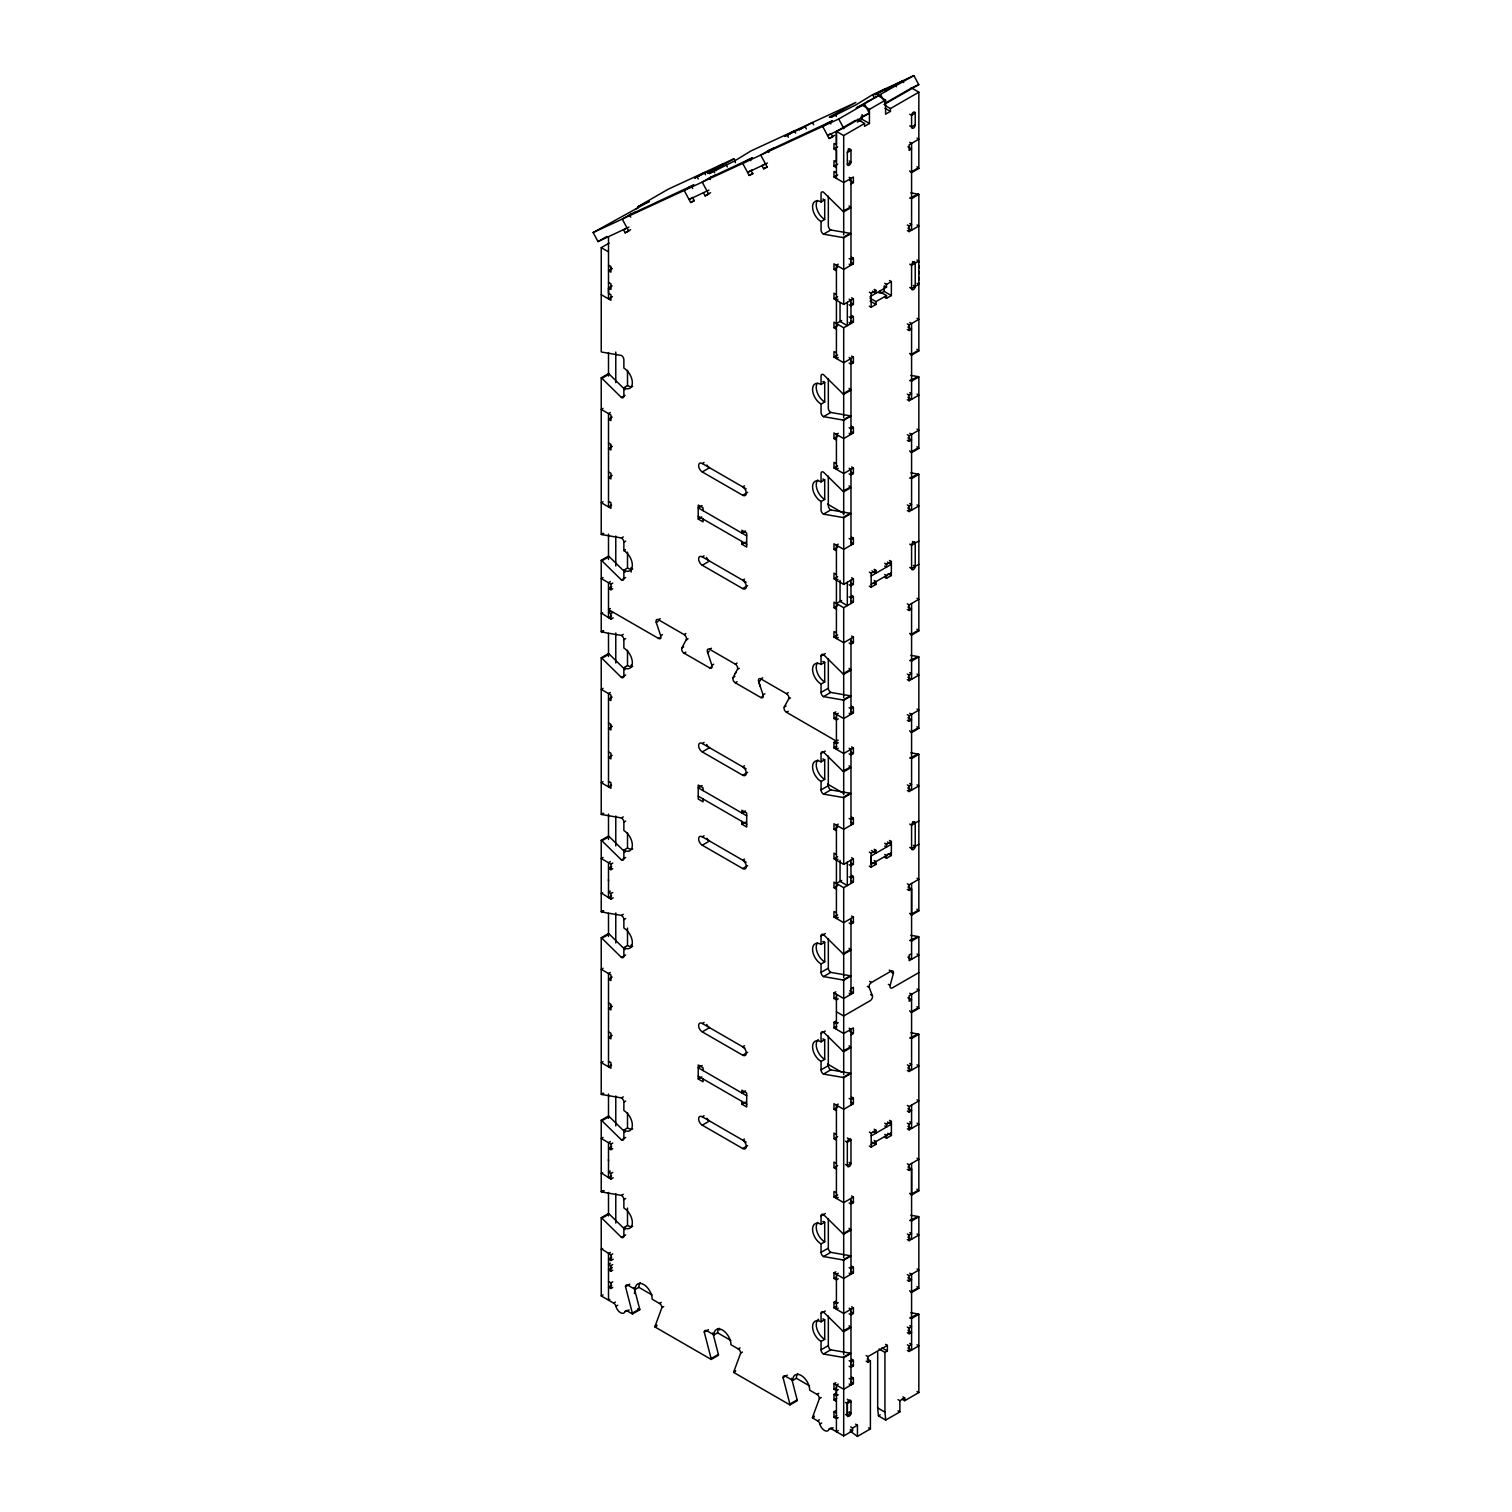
<?xml version="1.0" encoding="UTF-8"?>
<svg xmlns="http://www.w3.org/2000/svg" width="1512" height="1512" viewBox="0 0 1512 1512"><rect width="100%" height="100%" fill="white"/><g stroke="black" fill="none" stroke-linecap="round" stroke-linejoin="round"><path stroke-width="1.5" d="M625.061 572.179L609.204 556.624A3.421 1.984 60 0 0 608.504 556.114L601.228 560.309L601.228 631.789A3.421 1.984 60 0 0 601.927 632.073L621.432 635.456L623.265 634.397M623.265 1096.861L621.432 1097.901L601.927 1094.518A3.421 1.984 60 0 1 601.228 1094.234L601.228 937.742L608.504 933.547A3.421 1.984 60 0 1 609.204 934.057L625.061 949.612M625.061 852.144L609.204 836.59A3.421 1.984 60 0 0 608.504 836.06L601.228 840.275L601.228 911.755A3.421 1.984 60 0 0 601.927 912.038L621.432 915.422L623.265 914.363M623.265 816.896L621.432 817.935L601.927 814.552A3.421 1.984 60 0 1 601.228 814.269L601.228 657.777L608.504 653.581A3.421 1.984 60 0 1 609.204 654.091L625.061 669.665M623.265 536.93L621.432 537.97L601.927 534.605A3.421 1.984 60 0 1 601.228 534.322L601.228 377.811L608.504 373.615A3.421 1.984 60 0 1 609.204 374.144L625.061 389.699M625.061 1132.11L609.204 1116.555A3.421 1.984 60 0 0 608.504 1116.026L601.228 1120.222L601.228 1191.721A3.421 1.984 60 0 0 601.927 1192.004L621.432 1195.387L623.265 1194.329M612.152 285.938L608.504 288.036L608.504 293.29L610.942 294.689L610.942 300.283L601.228 294.689M608.504 880.948L608.504 879.474M608.504 1160.914L608.504 1159.42M836.419 167.662L834 166.263L834 160.669L836.419 162.067L836.419 150.387L834 148.989L834 143.394L836.419 144.793L836.419 131.374L855.414 120.393M836.438 1401.416L834 1399.999L834 1394.404L836.419 1395.803L836.419 1390.681L838.234 1389.622M849.139 1412.359L850.972 1413.418L850.972 1401.397A2.57 1.493 -60 0 0 849.139 1400.358A2.57 1.493 -60 0 0 847.325 1403.495L847.325 1415.175L850.972 1413.077L849.139 1412.019M850.972 1402.134L847.325 1399.299M910.848 1032.772L918.162 1034.038A3.421 1.984 60 0 1 918.842 1034.321L918.842 1190.832L911.585 1195.028L911.585 1163.446M910.848 752.825L918.162 754.091A3.421 1.984 60 0 1 918.842 754.375L918.842 910.867L911.585 915.062L911.585 883.48M910.848 935.304L918.162 936.571A3.421 1.984 60 0 1 918.842 936.854L918.842 1008.334L911.585 1012.53A3.421 1.984 60 0 1 910.885 1012.019L909.657 1010.829M918.842 279.985L918.842 277.055M918.842 274.144L918.842 271.234M918.842 268.323L918.842 265.394M918.842 262.483L917.028 259.969M909.657 170.932L910.885 172.141A3.44 1.984 60 0 0 911.585 172.651L918.842 168.456L918.842 92.175L911.585 87.979L885.2 103.194M910.848 1215.27L918.162 1216.536A3.421 1.984 60 0 1 918.842 1216.82L918.842 1288.3L911.585 1292.495A3.421 1.984 60 0 1 910.885 1291.985L909.657 1290.794M610.338 608.523L608.504 609.582L658.627 638.499A3.421 1.984 60 0 0 660.668 635.683L656.265 622.49A3.421 1.984 60 0 1 658.306 619.674L684.369 634.738A3.421 1.984 60 0 1 686.448 639.255L681.874 647.93A3.421 1.984 60 0 0 681.685 648.478L681.855 650.33A3.421 1.984 60 0 0 682.177 651.086L682.895 652.163A3.421 1.984 60 0 0 683.764 652.995L710.262 668.247A3.421 1.984 60 0 0 711.868 665.242L713.683 664.203M711.868 665.242L707.408 651.861A3.421 1.984 60 0 1 709.657 649.309L735.267 664.108A3.421 1.984 60 0 1 735.72 664.411L736.571 665.299A3.421 1.984 60 0 1 737.327 666.584L737.686 668.134A3.421 1.984 60 0 1 737.572 669.117L732.961 677.735A3.421 1.984 60 0 0 732.829 678.359L733.207 680.268A3.421 1.984 60 0 0 735.248 682.762L760.876 697.542L762.691 696.503M838.234 740.105L836.419 741.163L786.013 712.001A3.421 1.984 60 0 1 784.255 707.049L788.659 698.922A3.421 1.984 60 0 0 788.848 698.374L788.867 697.505A3.421 1.984 60 0 0 788.338 695.766L787.355 694.367A3.421 1.984 60 0 0 786.769 693.857L760.857 678.869A3.421 1.984 60 0 0 758.665 681.61L763.125 694.991A3.421 1.984 60 0 1 760.876 697.542M918.842 972.594L892.42 987.846A3.421 1.984 -60 0 1 890.152 985.389L893.384 973.407A3.421 1.984 -60 0 0 891.078 971.139L889.245 970.08M712.832 1332.885L718.389 1354.393A3.421 1.984 60 0 1 718.483 1355.243L711.207 1359.439L654.961 1326.969A3.421 1.984 60 0 1 655.055 1326.232L661.897 1307.634L663.711 1306.595M791.589 1378.358L797.145 1399.866A3.421 1.984 60 0 1 797.24 1400.717L789.963 1404.913L733.717 1372.442A3.421 1.984 60 0 1 733.811 1371.705L740.653 1353.108L742.468 1352.068M833.131 1427.725L831.298 1428.783A3.421 1.984 60 0 0 829.011 1429.331A6.861 3.95 60 0 1 824.437 1430.428A6.861 3.95 60 0 1 819.882 1424.058A3.421 1.984 60 0 0 817.595 1420.864L812.473 1417.916A3.421 1.966 60 0 1 812.568 1417.16L819.409 1398.581L821.224 1397.523M732.961 677.735L734.889 676.431M737.572 669.117L739.273 668.323M735.267 673.426L735.815 672.405M685.994 640.313L688.073 638.763M714.703 172.765L713.645 170.78L709.393 173.578L734.586 160.952L750.954 150.935L855.868 102.438L829.332 117.218L835.304 114.534L836.363 116.518M835.304 114.534L831.052 117.331L856.227 104.706L872.594 94.689L913.891 75.6L918.767 84.653L883.972 104.555M613.21 617.841L610.942 619.145L601.7 613.286M613.21 897.788L610.942 899.111L601.7 893.252M613.21 1177.753L610.942 1179.076L601.7 1173.199M612.757 1253.845L610.942 1254.884L601.7 1249.025M628.935 227.083L598.015 241.599L593.158 232.546L649.366 201.436L637.648 206.842L668.304 189.151L734.227 158.666L735.399 162.729M631.959 213.475L622.264 219.089L628.746 231.147L625.136 232.81L623.511 229.805L627.159 227.707M633.131 213.211L635.55 211.812M700.68 175.014L694.651 178.095L704.346 172.481L705.556 174.749M711.49 170.024L709.052 171.423L722.358 164.165L723.171 165.659M687.865 187.923L690.285 186.524M598.015 241.599L606.879 236.477M711.906 176.526L702.211 182.12L708.693 194.179L705.083 195.861L703.477 192.837M713.078 176.261L715.516 174.844M790.757 133.358L784.728 136.439L794.443 130.826L795.652 133.094M801.568 128.369L799.149 129.767L812.454 122.51L813.664 124.759M746.38 160.858L748.818 159.459M625.136 232.81L630.598 229.673M770.44 149.461L760.744 155.056L767.227 167.133L763.617 168.796L761.991 165.772L765.639 163.674M601.228 377.811A3.421 1.984 60 0 1 601.927 378.34L621.432 397.486A3.421 1.984 60 0 0 623.87 396.087L623.87 387.677A12.001 6.936 60 0 0 632.356 382.782A12.001 6.936 60 0 0 623.87 368.096L623.87 359.686A3.421 1.984 60 0 0 621.432 355.49L601.927 352.107A3.421 1.984 60 0 1 601.228 351.823L601.247 247.666L609.071 243.148M771.611 149.197L774.031 147.798M692.685 197.392L689.056 199.508L708.901 190.115M880.853 91.722L874.824 94.783L884.52 89.189L885.748 91.438M826.346 123.889L828.765 122.491M630.75 217.142L629.521 214.893L693.895 184.842L684.18 190.455L690.682 202.513L694.31 200.416M891.664 86.713L889.245 88.112L902.551 80.854L903.666 82.536M705.083 195.861L710.545 192.704M593.158 232.546L838.725 118.994L864.486 104.12L869.343 113.173L843.601 128.047L827.537 135.475L830.56 133.718M864.486 104.12L856.227 107.957L913.891 75.6M751.823 169.987L747.589 172.444L767.416 163.05M710.3 179.437L709.487 177.925L752.409 157.796L742.713 163.391L749.215 175.449L752.844 173.351M763.617 168.796L767.264 166.698M885.597 100.038L878.321 95.823L862.161 105.16L869.438 109.355L885.597 100.038L885.597 114.175L890.455 111.378L890.455 108.562L918.842 92.175M862.615 116.122L861.084 116.991L869.343 113.173M857.323 122.094L862.161 119.297L869.438 123.493L869.438 109.355M768.814 152.372L768.001 150.86L832.375 120.828L822.66 126.422L829.162 138.499L834.605 135.343M612.152 268.663L608.504 270.761L610.942 272.16L610.942 266.566L608.504 265.167M836.419 178.397L836.419 131.374L843.696 135.57L864.58 123.493L864.58 126.309L869.438 123.493M834 148.989L837.629 146.891M847.325 152.504L850.972 150.387L850.972 162.067A2.57 1.493 -60 0 1 849.139 165.205A2.57 1.493 -60 0 1 847.325 164.165L847.325 152.504A2.57 1.493 -60 0 1 849.139 149.348A2.57 1.493 -60 0 1 850.972 150.387L848.232 148.819M834 166.263L837.629 164.165M612.398 296.654L608.504 298.885L608.504 236.741M847.325 164.165L850.972 162.067L849.139 161.009M915.214 124.834L911.585 126.932L909.751 125.893M836.419 172.784L834 171.385L834 176.999L837.629 174.901M850.972 183.991L853.392 182.593L853.392 176.999L843.696 182.593L843.696 234.795M821.054 221.565A12.001 6.936 60 0 1 812.568 206.879A12.001 6.936 60 0 1 821.054 201.984L824.702 199.867L824.702 219.467L821.054 221.565L821.054 229.975A3.421 1.984 60 0 0 823.492 234.171L842.997 237.554A3.421 1.984 60 0 1 843.696 237.838L850.972 233.642A3.421 1.984 60 0 0 850.273 233.358L830.768 229.975L823.492 234.171M842.997 211.321L850.273 207.125A3.44 1.984 60 0 0 850.972 207.635L843.696 211.85A3.44 1.984 60 0 1 842.997 211.321L823.492 192.175A3.421 1.984 60 0 0 821.054 193.574L821.054 201.984M910.885 172.141L918.162 167.926A3.44 1.984 60 0 0 918.842 168.456M842.997 237.554L850.273 233.358M909.657 198.148L918.162 194.16A3.421 1.984 60 0 1 918.842 194.443L918.842 350.935L911.585 355.131A3.421 1.984 60 0 1 910.885 354.621L909.657 353.43M918.842 194.443L911.585 198.639A3.421 1.984 60 0 0 910.885 198.356M601.927 378.34L609.204 374.144M623.87 387.677L627.499 385.579A12.001 6.936 60 0 0 632.696 386.543M838.234 264.165L836.419 265.224L836.419 358.552L838.234 357.493M851.577 257.172L853.392 258.231L853.392 263.825L843.696 269.42L834 263.825L834 269.42L837.629 267.322M853.392 258.231L850.972 259.629L849.139 258.571M907.332 224.986L909.147 226.025L911.585 224.626L909.751 223.587M621.432 397.486L625.08 395.388M603.061 408.353L601.247 409.412L610.942 415.006L610.942 420.601L608.504 419.202L612.152 417.104M907.332 230.58L909.147 231.619L918.842 226.025L917.028 224.986M610.338 412.549L608.504 413.608L608.504 506.917L611.547 505.178M836.419 294.613L834 293.215L834 298.809L837.629 296.711M836.419 300.226L837.932 299.338M834 298.809L843.696 304.422L853.392 298.809L853.392 304.422L850.972 305.821L849.139 304.762M918.842 261.028L911.585 265.224L909.751 264.165M869.324 292.175L871.158 293.233L875.996 290.436L875.996 293.233L872.367 291.136M884.69 283.311L886.505 284.369L891.362 281.572L891.362 295.558L886.505 298.355L884.69 297.316M870.043 296.673L886.505 287.167L886.505 284.369M612.152 446.494L608.504 448.591L610.942 450.009L610.942 444.396L608.504 442.997M880.74 293.29L884.085 291.362L891.362 295.558M836.419 323.549L841.712 320.487M870.08 298.223L875.996 301.625L886.505 295.558L886.505 298.355M851.577 315.498L853.392 316.556L853.392 322.15L843.696 327.745L834 322.15L834 327.745L837.629 325.647M853.392 316.556L850.972 317.955L849.139 316.896M869.324 306.18L871.158 307.219L875.996 304.422L875.996 301.625M918.842 282.895L918.842 284.35L911.585 288.546L909.751 287.507M612.152 475.43L608.504 477.527L610.942 478.926L610.942 473.332L608.504 471.933M836.419 352.939L834 351.54L834 357.134L837.629 355.036M603.061 501.682L601.247 502.721L610.942 508.334L610.942 502.721L608.504 501.322M849.139 363.088L850.972 364.146L853.392 362.748L853.392 357.134L843.696 362.748L834 357.134M907.332 323.889L909.147 324.948L918.842 319.353L917.028 318.295M907.332 329.503L909.147 330.542L911.585 329.144L907.937 327.046M821.054 404.063A12.001 6.936 60 0 1 812.568 389.359A12.001 6.936 60 0 1 821.054 384.464L824.702 382.366L824.702 401.965L821.054 404.063L821.054 412.455A3.421 1.984 60 0 0 823.492 416.65L842.997 420.034A3.421 1.984 60 0 1 843.696 420.317L850.972 416.121A3.421 1.984 60 0 0 850.273 415.838L830.768 412.455L823.492 416.65M747.665 492.364L742.675 495.256L702.267 471.933A5.141 2.967 60 0 1 698.62 465.639A5.141 2.967 60 0 1 702.267 463.522L704.082 462.483M702.267 471.933L709.525 467.737A5.141 2.967 60 0 1 706.954 465.016M842.997 393.819L850.273 389.605A3.44 1.984 60 0 0 850.972 390.134L843.696 394.33A3.44 1.984 60 0 1 842.997 393.819L823.492 374.655A3.421 1.984 60 0 0 821.054 376.072L821.054 384.464M910.885 354.621L918.162 350.425A3.421 1.984 60 0 0 918.842 350.935M601.228 534.322L603.061 533.263M601.927 534.605L603.742 533.547M601.228 560.309A3.421 1.984 60 0 1 601.927 560.82L621.432 579.965A3.421 1.984 60 0 0 623.87 578.567L623.87 570.175A12.001 6.936 60 0 0 632.356 565.28A12.001 6.936 60 0 0 623.87 550.576L623.87 542.184L625.684 541.126M842.997 420.034L850.273 415.838M909.657 380.627L918.162 376.639A3.44 1.984 60 0 1 918.842 376.923L918.842 448.421L911.585 452.617A3.44 1.984 60 0 1 910.885 452.088L909.657 450.897M918.842 376.923L911.585 381.118A3.44 1.984 60 0 0 910.885 380.835M601.927 560.82L609.204 556.624M623.87 550.576L625.458 549.65M702.097 505.613L698.223 507.862L746.701 535.853M744.49 485.806L742.675 486.864A5.141 2.967 60 0 1 746.304 493.158A5.141 2.967 60 0 1 742.675 495.256M838.234 433.32L836.419 434.36L836.419 469.363L838.234 468.304M851.577 426.327L853.392 427.367L853.392 432.961L843.696 438.575L834 432.961L834 438.575L837.629 436.458M853.392 427.367L850.972 428.765L849.139 427.726M907.332 394.122L909.147 395.18L911.585 393.781L909.751 392.723M703.061 510.659L703.061 507.862L698.223 505.065L698.223 519.051L701.851 516.953M603.061 577.508L601.247 578.548L610.942 584.142L612.757 583.103M907.332 399.716L909.147 400.774L918.842 395.18L917.028 394.122M623.87 570.175L627.499 568.077A12.001 6.936 60 0 0 632.696 569.022M610.338 581.704L608.504 582.744L608.504 617.746L611.547 615.989M621.432 579.965L625.684 577.527M611.698 586.505L608.504 588.357L610.942 589.756L612.757 588.697M836.419 463.768L834 462.37L834 467.964L837.629 465.866M821.054 501.53A12.001 6.936 60 0 1 812.568 486.845A12.001 6.936 60 0 1 821.054 481.931L824.702 479.833L824.702 499.432L821.054 501.53L821.054 509.941A3.421 1.984 60 0 0 823.492 514.137L842.997 517.52A3.421 1.984 60 0 1 843.696 517.803L850.972 513.589A3.421 1.984 60 0 0 850.273 513.305L830.768 509.941L823.492 514.137M601.247 613.551L602.608 612.757M849.139 473.917L850.972 474.957L853.392 473.558L853.392 467.964L843.696 473.558L834 467.964M907.332 434.719L909.147 435.758L918.842 430.164L917.028 429.125M745.492 530.958L741.863 533.056L741.863 530.258L746.701 533.056L746.701 547.06L741.863 544.244L741.863 541.447M747.665 585.692L742.675 588.584L702.267 565.242A5.141 2.967 60 0 1 698.62 558.949A5.141 2.967 60 0 1 702.267 556.851L704.082 555.811M610.338 611.094L608.504 612.152L610.942 613.551L612.757 612.492M907.332 440.313L909.147 441.372L911.585 439.973L907.937 437.875M702.267 565.242L709.525 561.047A5.141 2.967 60 0 1 706.482 557.399M741.863 544.244L745.492 542.147M842.997 491.287L850.273 487.091A3.44 1.984 60 0 0 850.972 487.601L843.696 491.816A3.44 1.984 60 0 1 842.997 491.287L823.492 472.141A3.421 1.984 60 0 0 821.054 473.539L821.054 481.931M910.885 452.088L918.162 447.892A3.44 1.984 60 0 0 918.842 448.421M601.228 631.789L603.061 630.75M601.927 632.073L603.742 631.033M601.228 657.777A3.421 1.984 60 0 1 601.927 658.306L621.432 677.452A3.421 1.984 60 0 0 623.87 676.053L623.87 667.642A12.001 6.936 60 0 0 632.356 662.747A12.001 6.936 60 0 0 623.87 648.043L623.87 639.652L625.684 638.612M660.272 618.71L658.306 619.674M656.265 622.49L658.079 621.432M842.997 517.52L850.273 513.305M909.657 478.113L918.162 474.125A3.44 1.984 60 0 1 918.842 474.409L918.842 630.901L911.585 635.097A3.421 1.984 60 0 1 910.885 634.586L909.657 633.377M918.842 474.409L911.585 478.605A3.44 1.984 60 0 0 910.885 478.321M601.927 658.306L609.204 654.091M744.49 579.134L742.675 580.173A5.141 2.967 60 0 1 746.304 586.486A5.141 2.967 60 0 1 742.675 588.584M660.668 635.683L662.483 634.643M658.476 638.423L660.29 637.384M623.87 667.642L627.499 665.545A12.001 6.936 60 0 0 632.696 666.508M838.234 544.131L836.419 545.189L836.419 638.499L838.234 637.459M684.218 634.624L685.9 633.49M851.577 537.138L853.392 538.178L853.392 543.791L843.696 549.385L834 543.791L834 549.385L837.629 547.287M853.392 538.178L850.972 539.595L849.139 538.537M907.332 504.932L909.147 505.991L911.585 504.592L909.751 503.534M603.061 688.319L601.247 689.377L610.942 694.972L610.942 700.566L608.504 699.168L612.152 697.07M621.432 677.452L625.684 674.995M907.332 510.546L909.147 511.585L918.842 505.991L917.028 504.932M681.874 647.93L683.689 646.871M610.338 692.515L608.504 693.573L608.504 786.883L611.547 785.144M684.048 653.203L685.881 652.144M709.657 649.309L711.472 648.251M707.748 652.882L709.279 650.992M836.419 574.579L834 573.18L834 578.775L837.629 576.677M836.419 580.173L837.932 579.304M834 578.775L843.696 584.388L853.392 578.775L853.392 584.388L850.972 585.787L849.139 584.728M918.842 540.994L911.585 545.189L909.751 544.131M869.324 572.141L871.158 573.199L875.996 570.402L875.996 573.199L871.914 570.837M884.69 563.277L886.505 564.335L891.362 561.519L891.362 575.524L886.505 578.321L884.69 577.282M709.676 667.983L711.49 666.943M871.177 575.977L891.381 564.316L887.487 562.086M612.152 726.459L608.504 728.557L610.942 729.956L610.942 724.361L608.504 722.963M836.419 603.515L841.712 600.453M871.177 584.388L891.381 572.708M735.267 664.108L737.081 663.05M851.577 595.463L853.392 596.503L853.392 602.116L843.696 607.711L834 602.116L834 607.711L837.629 605.613M853.392 596.503L850.972 597.92L849.139 596.862M869.324 586.146L871.158 587.185L875.996 584.388L875.996 581.591L874.182 580.532M918.842 564.316L911.585 568.512L909.751 567.472M735.248 682.762L737.081 681.704M612.152 755.395L608.504 757.493L610.942 758.892L610.942 753.297L608.504 751.899M760.857 678.869L762.672 677.811M836.419 632.904L834 631.506L834 637.1L837.629 635.002M758.665 681.61L760.479 680.551M603.061 781.647L601.247 782.687L610.942 788.281L610.942 782.687L608.504 781.288M849.139 643.054L850.972 644.112L853.392 642.713L853.392 637.1L843.696 642.713L834 637.1M907.332 603.855L909.147 604.913L918.842 599.319L917.028 598.261M823.492 696.616L830.768 692.42L850.273 695.803A3.421 1.984 60 0 1 850.972 696.087L843.696 700.283A3.421 1.984 60 0 0 842.997 699.999L823.492 696.616A3.421 1.984 60 0 1 821.054 692.42L821.054 684.029A12.001 6.936 60 0 1 812.568 669.325A12.001 6.936 60 0 1 821.054 664.429L821.054 656.019L825.306 653.581M763.125 694.991L764.883 693.762M907.332 609.468L909.147 610.508L911.585 609.109L907.937 607.011M821.054 664.429L824.702 662.332L824.702 681.931L821.054 684.029M786.467 693.668L788.281 692.609M747.665 772.33L742.675 775.221L702.267 751.899A5.141 2.967 60 0 1 698.62 745.586A5.141 2.967 60 0 1 702.267 743.488L704.082 742.449M788.659 698.922L790.474 697.882M702.267 751.899L709.525 747.684A5.141 2.967 60 0 1 706.709 744.509M784.255 707.049L786.089 705.991M842.997 673.785L850.273 669.57A3.421 1.984 60 0 0 850.972 670.1L843.696 674.295A3.421 1.984 60 0 1 842.997 673.785L823.492 654.62A3.421 1.984 60 0 0 821.054 656.019M910.885 634.586L918.162 630.391A3.421 1.984 60 0 0 918.842 630.901M601.228 814.269L603.061 813.229M601.927 814.552L603.742 813.513M786.448 712.322L788.262 711.264M821.054 692.42L828.33 688.225L828.33 658.646M601.228 840.275A3.421 1.984 60 0 1 601.927 840.785L621.432 859.931A3.421 1.984 60 0 0 623.87 858.532L623.87 850.141A12.001 6.936 60 0 0 632.356 845.227A12.001 6.936 60 0 0 623.87 830.542L623.87 822.131L625.684 821.092M842.997 699.999L850.273 695.803M909.657 660.593L918.162 656.605A3.421 1.984 60 0 1 918.842 656.888L918.842 728.368L911.585 732.583A3.421 1.984 60 0 1 910.885 732.054L909.657 730.863M918.842 656.888L911.585 661.084A3.421 1.984 60 0 0 910.885 660.801M601.927 840.785L609.204 836.59M702.116 785.578L698.242 787.809L746.72 815.8M838.234 718.88L836.419 719.92L834 718.521L834 712.927L835.815 711.887M744.49 765.771L742.675 766.83A5.141 2.967 60 0 1 746.304 773.123A5.141 2.967 60 0 1 742.675 775.221M838.234 713.286L836.419 714.325L836.419 749.328L838.234 748.27M834 718.521L836.722 716.953M834 712.927L843.696 718.521L853.392 712.927L853.392 707.332L850.972 708.731L849.139 707.673M907.332 674.087L909.147 675.127L911.585 673.728L909.751 672.689M603.061 857.455L601.247 858.514L610.942 864.108L612.757 863.068M907.332 679.682L909.147 680.74L918.842 675.127L917.028 674.087M623.87 850.141L627.499 848.043A12.001 6.936 60 0 0 632.696 848.988M610.338 861.67L608.504 862.709L608.504 897.712L611.547 895.954M621.432 859.931L625.684 857.493M611.698 866.47L608.504 868.304L610.942 869.702L612.757 868.663M849.139 753.883L850.972 754.923L853.392 753.524L853.392 747.93L843.696 753.524L834 747.93L834 742.316L835.815 741.277M838.234 742.675L836.419 743.734L834 742.316M823.492 794.102L830.768 789.907L850.273 793.271A3.421 1.984 60 0 1 850.972 793.554L843.696 797.769A3.421 1.984 60 0 0 842.997 797.485L823.492 794.102A3.421 1.984 60 0 1 821.054 789.907L821.054 781.496A12.001 6.936 60 0 1 812.568 766.792A12.001 6.936 60 0 1 821.054 761.897L821.054 753.505L825.306 751.048M834 747.93L836.722 746.342M821.054 761.897L824.702 759.799L824.702 779.398L821.054 781.496M601.247 893.516L602.608 892.723M907.332 714.685L909.147 715.724L918.842 710.13L917.028 709.09M745.492 810.923L741.863 813.021L741.863 810.224L746.701 813.021L746.701 827.007L741.863 824.21L741.863 821.413M747.665 865.658L742.675 868.549L702.267 845.208A5.141 2.967 60 0 1 698.62 838.914A5.141 2.967 60 0 1 702.267 836.816L704.082 835.758M610.338 891.059L608.504 892.099L610.942 893.516L612.757 892.458M907.332 720.279L909.147 721.337L911.585 719.92L907.937 717.822M702.267 845.208L709.525 841.012A5.141 2.967 60 0 1 706.954 838.291M741.863 824.21L745.492 822.112M842.997 771.252L850.273 767.057A3.421 1.984 60 0 0 850.972 767.567L843.696 771.763A3.421 1.984 60 0 1 842.997 771.252L823.492 752.107A3.421 1.984 60 0 0 821.054 753.505M910.885 732.054L918.162 727.858A3.421 1.984 60 0 0 918.842 728.368M601.228 911.755L603.061 910.697M601.927 912.038L603.742 910.98M821.054 789.907L828.33 785.692L828.33 756.132M601.228 937.742A3.421 1.984 60 0 1 601.927 938.253L621.432 957.417A3.421 1.984 60 0 0 623.87 956.019L623.87 947.608A12.001 6.936 60 0 0 632.356 942.713A12.001 6.936 60 0 0 623.87 928.009L623.87 919.617L625.684 918.559M842.997 797.485L850.273 793.271M909.657 758.079L918.162 754.091M918.842 754.375L911.585 758.57A3.421 1.984 60 0 0 910.885 758.287M601.927 938.253L609.204 934.057M744.49 859.099L742.675 860.139A5.141 2.967 60 0 1 746.304 866.452A5.141 2.967 60 0 1 742.675 868.549M623.87 947.608L627.499 945.51A12.001 6.936 60 0 0 632.696 946.455M838.234 824.097L836.419 825.155L836.419 918.464L838.234 917.425M851.577 817.104L853.392 818.143L853.392 823.756L843.696 829.351L834 823.756L834 829.351L837.629 827.253M853.392 818.143L850.972 819.542L849.139 818.502M907.332 784.898L909.147 785.957L911.585 784.558L909.751 783.5M621.432 957.417L625.684 954.96M603.061 968.285L601.247 969.324L610.942 974.938L610.942 980.532L608.504 979.133L612.152 977.036M907.332 790.511L909.147 791.551L918.842 785.957L917.028 784.898M610.338 972.481L608.504 973.539L608.504 1066.848L611.547 1065.109M836.419 854.545L834 853.146L834 858.74L837.629 856.642M836.419 860.139L837.932 859.27M834 858.74L843.696 864.335L853.392 858.74L853.392 864.335L850.972 865.733L849.139 864.694M918.842 820.94L911.585 825.155L909.751 824.097M869.324 852.106L871.158 853.146L875.996 850.349L875.996 853.146L871.46 850.538M884.69 843.242L886.505 844.282L891.362 841.485L891.362 855.49L886.505 858.287L884.69 857.228M612.152 1006.425L608.504 1008.523L610.942 1009.922L610.942 1004.327L608.504 1002.928M836.419 883.48L841.712 880.419M891.4 852.673L871.195 864.335L871.195 855.943L891.4 844.263L887.506 842.033M851.577 875.429L853.392 876.469L853.392 882.082L843.696 887.676L834 882.082L834 887.676L837.629 885.578M853.392 876.469L850.972 877.867L849.139 876.828M869.324 866.111L871.158 867.151L875.996 864.354L875.996 861.557L874.182 860.498M918.842 844.282L911.585 848.478L909.751 847.438M612.152 1035.361L608.504 1037.459L610.942 1038.857L610.942 1033.263L608.504 1031.864M836.419 912.87L834 911.471L834 917.066L837.629 914.968M603.061 1061.594L601.247 1062.652L610.942 1068.247L610.942 1062.652L608.504 1061.254M823.492 976.582L830.768 972.386L850.273 975.769A3.421 1.984 60 0 1 850.972 976.053L843.696 980.248A3.421 1.984 60 0 0 842.997 979.965L823.492 976.582A3.421 1.984 60 0 1 821.054 972.386L821.054 963.976A12.001 6.936 60 0 1 812.568 949.29A12.001 6.936 60 0 1 821.054 944.395L821.054 935.985L825.306 933.547M849.139 923.019L850.972 924.059L853.392 922.66L853.392 917.066L843.696 922.66L834 917.066M907.332 883.821L909.147 884.879L918.842 879.266L917.028 878.226M907.332 889.415L909.147 890.473L911.585 889.075L911.585 959.288L907.937 957.19M821.054 944.395L824.702 942.297L824.702 961.878L821.054 963.976M747.665 1052.295L742.675 1055.187L702.267 1031.864A5.141 2.967 60 0 1 698.62 1025.552A5.141 2.967 60 0 1 702.267 1023.454L704.082 1022.414M702.267 1031.864L709.525 1027.65A5.141 2.967 60 0 1 706.709 1024.474M842.997 953.732L850.273 949.536A3.421 1.984 60 0 0 850.972 950.065L843.696 954.261A3.421 1.984 60 0 1 842.997 953.732L823.492 934.586A3.421 1.984 60 0 0 821.054 935.985M909.657 913.342L910.885 914.552L918.162 910.337A3.421 1.984 60 0 0 918.842 910.867M601.228 1094.234L603.061 1093.195M601.927 1094.518L603.742 1093.478M821.054 972.386L828.33 968.19L828.33 938.612M601.228 1120.222A3.421 1.984 60 0 1 601.927 1120.751L621.432 1139.897A3.421 1.984 60 0 0 623.87 1138.498L623.87 1130.107A12.001 6.936 60 0 0 632.356 1125.193A12.001 6.936 60 0 0 623.87 1110.507L623.87 1102.097L625.684 1101.057M842.997 979.965L850.273 975.769M909.657 940.558L918.162 936.571M918.842 936.854L911.585 941.05A3.421 1.984 60 0 0 910.885 940.766M601.927 1120.751L609.204 1116.555M702.116 1065.525L698.242 1067.774L746.72 1095.765M838.234 998.846L836.419 999.886L834 998.487L834 992.893L835.815 991.834M744.49 1045.737L742.675 1046.795A5.141 2.967 60 0 1 746.304 1053.089A5.141 2.967 60 0 1 742.675 1055.187M834 998.487L836.722 996.918M850.972 988.697L853.392 987.298L853.392 992.893L843.696 998.487L834 992.893M911.585 953.694L909.147 955.093L909.147 960.706L918.842 955.093L917.028 954.053M703.061 1070.591L703.061 1067.774L698.223 1064.977L698.223 1078.982L701.851 1076.884M603.061 1137.421L601.247 1138.479L610.942 1144.074L612.757 1143.015M836.419 1011.793L843.696 1015.988L870.118 1000.736A3.421 1.984 -60 0 0 872.386 995.652L869.154 987.393A3.421 1.984 -60 0 1 871.479 982.46L891.078 971.139M623.87 1130.107L627.499 1127.99A12.001 6.936 60 0 0 632.696 1128.954M610.338 1141.617L608.504 1142.675L608.504 1177.678L611.547 1175.92M621.432 1139.897L625.684 1137.44M611.698 1146.436L608.504 1148.269L610.942 1149.668L612.757 1148.629M850.972 1034.888L853.392 1033.49L853.392 1027.895L843.696 1033.49L834 1027.895L834 1022.282L835.815 1021.243M838.234 1022.641L836.419 1023.681L834 1022.282M823.492 1074.068L830.768 1069.853L850.273 1073.236A3.421 1.984 60 0 1 850.972 1073.52L843.696 1077.716A3.421 1.984 60 0 0 842.997 1077.432L823.492 1074.068A3.421 1.984 60 0 1 821.054 1069.853L821.054 1061.462A12.001 6.936 60 0 1 812.568 1046.758A12.001 6.936 60 0 1 821.054 1041.862L821.054 1033.471L825.306 1031.014M834 1027.895L836.722 1026.308M821.054 1041.862L824.702 1039.765L824.702 1059.364L821.054 1061.462M601.247 1173.463L602.608 1172.688M917.028 989.037L918.842 990.095L909.147 995.69L909.147 1001.284L911.585 999.886L907.937 997.788M745.492 1090.889L741.863 1092.987L741.863 1090.171L746.701 1092.987L746.701 1106.973L741.863 1104.176L741.863 1101.379M747.665 1145.623L742.675 1148.515L702.267 1125.174A5.141 2.967 60 0 1 698.62 1118.88A5.141 2.967 60 0 1 702.267 1116.782L704.082 1115.724M610.338 1171.025L608.504 1172.065L610.942 1173.463L612.757 1172.424M702.267 1125.174L709.525 1120.978A5.141 2.967 60 0 1 706.954 1118.256M741.863 1104.176L745.492 1102.078M842.997 1051.218L850.273 1047.022A3.421 1.984 60 0 0 850.972 1047.533L843.696 1051.728A3.421 1.984 60 0 1 842.997 1051.218L823.492 1032.072A3.421 1.984 60 0 0 821.054 1033.471M910.885 1012.019L918.162 1007.824A3.421 1.984 60 0 0 918.842 1008.334M601.228 1191.721L603.061 1190.662M601.927 1192.004L604.195 1190.681M821.054 1069.853L828.33 1065.658L828.33 1036.098M625.061 1229.577L609.204 1214.023A3.421 1.984 60 0 0 608.504 1213.512L601.228 1217.708A3.421 1.984 60 0 1 601.927 1218.218L621.432 1237.364A3.421 1.984 60 0 0 623.87 1235.966L623.87 1227.574A12.001 6.936 60 0 0 632.356 1222.679A12.001 6.936 60 0 0 623.87 1207.975L623.87 1199.583L625.684 1198.525M842.997 1077.432L850.273 1073.236M909.657 1038.026L918.162 1034.038M918.842 1034.321L911.585 1038.536A3.421 1.984 60 0 0 910.885 1038.253M601.927 1218.218L609.204 1214.023M744.49 1139.065L742.675 1140.105A5.141 2.967 60 0 1 746.304 1146.398A5.141 2.967 60 0 1 742.675 1148.515M623.87 1227.574L627.499 1225.476A12.001 6.936 60 0 0 632.696 1226.421M838.234 1104.062L836.419 1105.102L836.419 1198.43L838.234 1197.391M851.577 1097.069L853.392 1098.109L853.392 1103.703L843.696 1109.317L834 1103.703L834 1109.317L837.629 1107.219M853.392 1098.109L850.972 1099.507L849.139 1098.468M907.332 1064.864L909.147 1065.922L911.585 1064.524L909.751 1063.465M621.432 1237.364L625.684 1234.926M601.247 1249.29L602.608 1248.515M907.332 1070.458L909.147 1071.517L918.842 1065.922L917.028 1064.864M610.338 1252.446L608.504 1253.486L608.504 1300.15L609.865 1299.375M611.698 1257.247L608.504 1259.099L610.942 1260.498L613.21 1259.175M610.338 1263.181L608.504 1264.221L610.942 1265.62L612.757 1264.58M836.419 1134.51L834 1133.112L834 1138.706L837.629 1136.608M612.114 1267.717L608.486 1269.815L610.942 1271.233L612.757 1270.174M907.332 1105.461L909.147 1106.519L918.842 1100.906L917.028 1099.867M608.486 1281.477L610.942 1282.894L612.757 1281.836M869.362 1132.053L871.195 1133.093L876.034 1130.296L876.034 1133.093L873.312 1131.524M884.728 1123.189L886.542 1124.229L891.4 1121.431L891.4 1135.436L886.542 1138.234L884.728 1137.175M907.332 1111.055L909.147 1112.114L911.585 1110.715L907.937 1108.617M611.698 1285.257L608.504 1287.09L610.942 1288.489L612.757 1287.43M871.195 1135.89L891.4 1124.229L887.506 1121.998M601.228 1217.708L601.247 1295.954L603.061 1294.896M871.195 1144.301L891.4 1132.639M634.076 1287.411L639.633 1308.919A3.421 1.984 60 0 1 639.727 1309.77L632.451 1313.985A3.421 1.984 60 0 0 632.356 1313.115L625.514 1286.636L629.767 1284.198M836.419 1163.427L834 1162.029L834 1167.642L837.629 1165.544M907.332 1123.189L909.147 1124.248L911.585 1122.849L909.751 1121.791M869.362 1146.039L871.195 1147.098L876.034 1144.301L876.034 1141.503L874.219 1140.445M907.332 1128.784L909.147 1129.842L918.842 1124.248L917.028 1123.189M625.514 1286.636A3.421 1.984 60 0 1 627.952 1285.238L635.229 1289.452L638.858 1287.336A12.001 6.936 60 0 1 640.237 1282.781M601.247 1295.954L613.626 1303.098L615.441 1302.059M634.397 1293.611L635.21 1288.942M613.626 1303.098A3.421 1.984 60 0 1 615.913 1306.292L617.728 1305.234M615.913 1306.292A6.861 3.95 60 0 0 620.487 1312.662A6.861 3.95 60 0 0 625.061 1311.565L627.329 1310.261M625.061 1311.565A3.421 1.984 60 0 1 627.348 1311.017L629.162 1309.978M632.356 1313.115L639.633 1308.919M836.419 1192.836L834 1191.437L834 1197.032L837.629 1194.934M635.229 1289.452A12.001 6.936 60 0 1 643.715 1284.538A12.001 6.936 60 0 1 652.201 1299.243L659.459 1303.438L661.292 1302.399M849.139 1202.985L850.972 1204.024L853.392 1202.626L853.392 1197.032L843.696 1202.626L834 1197.032M907.332 1163.786L909.147 1164.845L918.842 1159.232L917.028 1158.192M823.492 1256.548L830.768 1252.352L850.273 1255.735A3.421 1.984 60 0 1 850.972 1256.018L843.696 1260.214A3.421 1.984 60 0 0 842.997 1259.931L823.492 1256.548A3.421 1.984 60 0 1 821.054 1252.352L821.054 1243.941A12.001 6.936 60 0 1 812.568 1229.256A12.001 6.936 60 0 1 821.054 1224.342L821.054 1215.95L825.306 1213.493M907.332 1169.381L909.147 1170.439L911.585 1169.041L911.585 1239.254L907.937 1237.156M821.054 1224.342L824.702 1222.244L824.702 1241.843L821.054 1243.941M655.055 1326.232L656.888 1325.173M654.961 1326.969L656.775 1325.929M842.997 1233.697L850.273 1229.502A3.421 1.984 60 0 0 850.972 1230.012L843.696 1234.227A3.421 1.984 60 0 1 842.997 1233.697L823.492 1214.552A3.421 1.984 60 0 0 821.054 1215.95M909.657 1193.308L910.885 1194.499L918.162 1190.303A3.421 1.984 60 0 0 918.842 1190.832M821.054 1252.352L828.33 1248.156L828.33 1218.577M711.207 1359.439A3.421 1.984 60 0 0 711.112 1358.589L704.271 1332.11L708.523 1329.672M842.997 1259.931L850.273 1255.735M909.657 1220.524L918.162 1216.536M704.271 1332.11A3.421 1.984 60 0 1 706.709 1330.711L713.985 1334.907L717.614 1332.809A12.001 6.936 60 0 1 718.994 1328.254M918.842 1216.82L911.585 1221.016A3.421 1.984 60 0 0 910.885 1220.732M838.234 1278.812L836.419 1279.851L834 1278.453L834 1272.858L835.815 1271.8M838.234 1273.198L836.419 1274.257L836.419 1309.241L838.234 1308.201M834 1278.453L836.722 1276.884M834 1272.858L843.696 1278.453L853.392 1272.858L853.392 1267.264L850.972 1268.662L849.139 1267.604M907.332 1234.019L909.147 1235.058L911.585 1233.66L909.751 1232.62M907.332 1239.613L909.147 1240.653L918.842 1235.058L917.028 1234.019M711.112 1358.589L718.389 1354.393M713.985 1334.907A12.001 6.936 60 0 1 722.471 1330.012A12.001 6.936 60 0 1 730.957 1344.716L738.215 1348.912L740.048 1347.853M849.139 1313.796L850.972 1314.854L853.392 1313.456L853.392 1307.842L843.696 1313.456L834 1307.842L834 1302.248L835.815 1301.208M838.234 1302.607L836.419 1303.646L834 1302.248M823.492 1354.015L830.768 1349.819L850.273 1353.202A3.421 1.984 60 0 1 850.972 1353.486L843.696 1357.681A3.421 1.984 60 0 0 842.997 1357.398L823.492 1354.015A3.421 1.984 60 0 1 821.054 1349.819L821.054 1341.428A12.001 6.936 60 0 1 812.568 1326.723A12.001 6.936 60 0 1 821.054 1321.828L821.054 1313.437L825.306 1310.98M834 1307.842L836.722 1306.273M733.811 1371.705L735.645 1370.647M821.054 1321.828L824.702 1319.73L824.702 1339.33L821.054 1341.428M733.717 1372.442L735.531 1371.384M907.332 1274.597L909.147 1275.656L918.842 1270.061L917.028 1269.003M907.332 1280.21L909.147 1281.25L911.585 1279.851L907.937 1277.753M842.997 1331.184L850.273 1326.969A3.421 1.984 60 0 0 850.972 1327.498L843.696 1331.694A3.421 1.984 60 0 1 842.997 1331.184L823.492 1312.019A3.421 1.984 60 0 0 821.054 1313.437M910.885 1291.985L918.162 1287.789A3.421 1.984 60 0 0 918.842 1288.3M821.054 1349.819L828.33 1345.623L828.33 1316.045M789.963 1404.913A3.421 1.984 60 0 0 789.869 1404.062L783.046 1377.583L787.279 1375.126M783.046 1377.583A3.421 1.984 60 0 1 785.465 1376.185L792.742 1380.38L796.37 1378.283A12.001 6.936 60 0 1 797.75 1373.728M842.997 1357.398L850.273 1353.202M909.657 1317.992L918.162 1314.004A3.421 1.984 60 0 1 918.842 1314.287L918.842 1392.533L904.705 1400.698L901.984 1399.129M918.842 1314.287L911.585 1318.483A3.421 1.984 60 0 0 910.885 1318.199M849.139 1366.3L850.972 1367.339L853.392 1365.941L853.392 1360.346L850.972 1361.745L849.139 1360.687M907.332 1327.101L909.147 1328.141L911.585 1326.742L909.751 1325.703M866.149 1355.546L867.964 1356.585L887.374 1345.397L887.374 1350.991L884.936 1352.389L879.039 1348.987M907.332 1332.696L909.147 1333.754L911.585 1332.356L907.937 1330.239M789.869 1404.062L797.145 1399.866M866.149 1361.14L867.964 1362.199L870.402 1360.781L870.402 1428.916L857.436 1436.4L850.16 1431.146M836.419 1390.681L834 1389.282L834 1383.669L835.815 1382.629M792.742 1380.38A12.001 6.936 60 0 1 801.228 1375.485A12.001 6.936 60 0 1 809.714 1390.189L816.971 1394.385L818.805 1393.327M838.234 1384.028L836.419 1385.068L836.419 1431.732L838.234 1430.673M834 1389.282L836.722 1387.695M834 1383.669L843.696 1389.263L853.392 1383.669L853.392 1378.075L850.972 1379.473L849.139 1378.434M907.332 1344.829L909.147 1345.888L911.585 1344.47L909.751 1343.431M834 1394.404L835.815 1393.365M907.332 1350.424L909.147 1351.482L918.842 1345.888L917.028 1344.829M836.419 1395.803L838.234 1394.763M834 1399.999L836.722 1398.43M812.568 1417.16L814.401 1416.12M812.473 1417.916L814.288 1416.857M845.51 1402.456L847.325 1403.495L850.972 1401.397M817.595 1420.864L819.409 1419.806M838.234 1417.613L836.419 1418.672L834 1417.273L834 1411.679L835.815 1410.62M819.882 1424.058L821.696 1423M834 1417.273L836.722 1415.686M829.011 1429.331L831.298 1428.008M850.765 1426.95L852.579 1428.008L857.436 1425.192L857.436 1436.4M898.033 1399.658L899.867 1400.698L904.705 1397.901L904.705 1400.698M831.298 1428.783L843.696 1435.928L852.579 1430.806L852.579 1428.008M877.678 1351.917L877.678 1407.918L878.434 1415.875L880.211 1414.854M878.434 1415.875L885.711 1420.07L899.867 1411.906L899.867 1400.698M733.452 159.1L707.673 173.464L713.645 170.78M867.548 101.417L869.343 100.586M636.25 208.807L638.045 207.976M910.961 88.263L918.767 84.653M843.034 127.48L843.696 128.728M690.682 202.513L694.273 200.85L692.666 197.826M749.215 175.449L752.806 173.785L751.18 170.78M829.162 138.499L832.753 136.817L831.146 133.812M910.848 192.893L918.162 194.16M910.848 375.373L918.162 376.639M910.848 472.859L918.162 474.125M910.848 655.339L918.162 656.605M910.848 1312.737L918.162 1314.004M847.873 1416.46L848.005 1416.498A2.003 1.153 -60 0 1 847.325 1415.515L845.51 1414.457M909.751 114.232L911.585 115.271L911.585 127.065A2.57 1.493 -60 0 0 913.399 128.123A2.57 1.493 -60 0 0 915.214 124.967L915.214 113.173L911.585 115.271A2.57 1.493 -60 0 1 913.399 112.247A2.57 1.493 -60 0 1 915.214 113.305M884.992 105.424L890.455 108.562M884.992 108.221L890.455 111.378M917.028 138.14L918.842 139.198L909.147 144.793L909.147 150.387L911.585 148.989L907.937 146.891M909.751 142.355L911.585 143.394L911.585 230.221L907.937 228.123M857.323 119.297L864.58 123.493M849.139 177.339L850.972 178.397L850.972 265.224L849.139 264.165M849.744 180.495L853.392 182.593M834 176.999L843.696 182.593L843.696 135.57M912.492 261.557L915.214 263.126L915.214 286.448A2.57 1.493 -60 0 1 913.399 289.605A2.57 1.493 -60 0 1 911.585 288.546L911.585 265.224A2.57 1.493 -60 0 1 913.399 262.067A2.57 1.493 -60 0 1 915.214 263.126M917.028 283.311L918.842 284.35M913.399 285.409L915.214 286.448M889.528 280.514L891.362 281.572M850.67 262.256L853.392 263.825M884.69 286.108L886.505 287.167M886.505 295.558L879.228 291.362L879.228 293.29M874.182 289.378L875.996 290.436M834 269.42L836.419 270.818M909.751 322.491L911.585 323.549L911.585 399.376L907.937 397.278M870.08 301.02L875.996 304.422M851.577 297.769L853.392 298.809M849.139 299.168L850.972 300.226L850.972 323.549L849.139 322.491M850.67 302.835L853.392 304.422M850.67 320.582L853.392 322.15M834 327.745L836.419 329.144M851.577 356.095L853.392 357.134M849.139 357.493L850.972 358.552L850.972 434.36L849.139 433.32M850.67 361.16L853.392 362.748M601.247 247.666L608.504 251.861M909.751 433.32L911.585 434.36L911.585 510.187L907.691 507.956M610.338 267.624L611.698 268.399M608.504 282.442L610.942 283.84L610.942 289.435L608.504 288.036M850.67 431.392L853.392 432.961M834 438.575L836.419 439.973M851.577 466.906L853.392 467.964M849.139 468.304L850.972 469.363L850.972 545.189M850.67 471.99L853.392 473.558M912.492 541.504L915.214 543.091L915.214 566.414A2.57 1.493 -60 0 1 913.399 569.57A2.57 1.493 -60 0 1 911.585 568.512L911.585 545.189A2.57 1.493 -60 0 1 913.399 542.033A2.57 1.493 -60 0 1 915.214 543.091M827.518 504.12L843.696 513.456M913.399 565.375L915.214 566.414M889.528 560.48L891.362 561.519M850.67 542.203L853.392 543.791M884.69 566.074L886.505 567.132L886.505 564.335M702.267 463.522L746.153 488.867M888.168 573.691L891.362 575.524M884.69 574.484L886.505 575.524L886.505 578.321M874.182 569.344L875.996 570.402M834 549.385L836.419 550.784M873.274 582.819L875.996 584.388M851.577 577.735L853.392 578.775M850.67 582.8L853.392 584.388M610.338 445.454L611.698 446.248M850.67 600.529L853.392 602.116M698.223 516.253L746.701 544.244M698.223 519.051L703.061 521.848L703.061 519.051M834 607.711L836.419 609.109M851.577 636.061L853.392 637.1M850.67 641.126L853.392 642.713M702.267 556.851L746.153 582.196M907.937 677.244L911.585 679.342L911.585 603.515M909.751 713.286L911.585 714.325L911.585 790.152L907.691 787.922M851.577 706.274L853.392 707.332M850.67 711.358L853.392 712.927M849.139 713.286L850.972 714.325L850.972 638.499M851.577 746.871L853.392 747.93M849.139 748.27L850.972 749.328L850.972 825.155M850.67 751.955L853.392 753.524M912.946 821.734L915.214 823.057L915.214 846.38A2.57 1.493 -60 0 1 913.399 849.536A2.57 1.493 -60 0 1 911.585 848.478L911.585 825.155A2.57 1.493 -60 0 1 913.399 821.999A2.57 1.493 -60 0 1 915.214 823.057M827.537 784.085L843.715 793.403M913.399 845.321L915.214 846.38M889.528 840.445L891.362 841.485M850.67 822.169L853.392 823.756M884.69 846.04L886.505 847.098L886.505 844.282M702.267 743.488L746.153 768.833M888.168 853.656L891.362 855.49M884.69 854.431L886.505 855.49L886.505 858.287M874.182 849.309L875.996 850.349M834 829.351L836.419 830.75M872.821 862.52L875.996 864.354M907.937 886.977L911.585 889.075M851.577 857.701L853.392 858.74M850.67 862.766L853.392 864.335M610.338 725.42L611.698 726.195M850.67 880.494L853.392 882.082M698.242 796.2L746.72 824.21M834 887.676L836.419 889.075M851.577 916.026L853.392 917.066M850.67 921.091L853.392 922.66M702.267 836.816L746.153 862.161M891.57 972.348L893.384 973.407M909.751 993.252L911.585 994.291L911.585 1070.118L907.691 1067.869M888.338 984.35L890.152 985.389M869.646 981.401L871.479 982.46M867.321 986.353L869.154 987.393M870.572 994.594L872.386 995.652M849.744 990.795L853.392 992.893M849.139 993.252L850.972 994.291L850.972 918.464M849.139 1028.236L850.972 1029.294L850.972 1105.102M849.744 1031.392L853.392 1033.49M827.537 1064.032L841.693 1072.197M907.937 1126.346L911.585 1128.443L911.585 1105.102M889.566 1120.373L891.4 1121.431M850.67 1102.135L853.392 1103.703M884.728 1125.986L886.542 1127.026L886.542 1124.229M702.267 1023.454L744.887 1048.062M887.752 1133.338L891.4 1135.436M884.728 1134.378L886.542 1135.436L886.542 1138.234M874.219 1129.256L876.034 1130.296M834 1109.317L836.419 1110.715M872.405 1142.203L876.034 1144.301M907.937 1166.943L911.585 1169.041M847.325 1138.007L850.972 1140.105L850.972 1163.427A2.57 1.493 -60 0 1 849.139 1166.584A2.57 1.493 -60 0 1 847.325 1165.544L845.51 1164.486M610.338 1005.385L611.698 1006.16M845.51 1141.163L847.325 1142.203L850.972 1140.105A2.57 1.493 -60 0 0 849.139 1139.065A2.57 1.493 -60 0 0 847.325 1142.203L847.325 1165.544L850.972 1163.427L849.139 1162.388M834 1138.706L836.419 1140.105M698.242 1076.166L746.72 1104.176M698.223 1078.982L703.061 1081.779L703.061 1078.982M834 1167.642L836.419 1169.041M851.577 1195.973L853.392 1197.032M850.67 1201.057L853.392 1202.626M702.267 1116.782L746.153 1142.127M909.751 1273.198L911.585 1274.257L911.585 1350.084L907.937 1347.986M851.577 1266.206L853.392 1267.264M850.67 1271.29L853.392 1272.858M849.139 1273.198L850.972 1274.257L850.972 1198.43M851.577 1306.803L853.392 1307.842M849.139 1308.201L850.972 1309.241L850.972 1385.068L849.139 1384.028M850.67 1311.868L853.392 1313.456M885.541 1344.338L887.374 1345.397M881.912 1347.835L887.374 1350.991M867.208 1358.948L870.402 1360.781M917.028 1391.494L918.842 1392.533M851.577 1359.288L853.392 1360.346M850.67 1364.372L853.392 1365.941M902.891 1396.861L904.705 1397.901M851.577 1377.016L853.392 1378.075M850.67 1382.1L853.392 1383.669M898.033 1410.847L899.867 1411.906M877.678 1407.918L884.936 1412.113L885.711 1420.07M610.338 1266.678L611.698 1267.472M717.917 1328.783L719.882 1329.936M638.858 1287.336L652.05 1294.971M717.614 1332.809L730.806 1340.445M796.37 1378.283L809.563 1385.899M868.568 1427.857L870.402 1428.916M834 1411.679L836.438 1413.077M855.603 1424.153L857.436 1425.192M850.311 1429.483L852.579 1430.806M637.799 1308.674L639.727 1309.77M627.348 1311.017L632.451 1313.985M916.933 166.736L918.162 167.926M849.045 205.934L850.273 207.125M916.933 349.215L918.162 350.425M916.933 446.701L918.162 447.892M849.045 388.414L850.273 389.605M849.045 485.9L850.273 487.091M916.933 629.181L918.162 630.391M916.933 726.667L918.162 727.858M849.045 668.38L850.273 669.57M849.045 765.847L850.273 767.057M916.933 909.147L918.162 910.337M916.933 1006.633L918.162 1007.824M849.045 948.345L850.273 949.536M849.045 1045.813L850.273 1047.022M916.933 1189.112L918.162 1190.303M916.933 1286.58L918.162 1287.789M849.045 1228.311L850.273 1229.502M849.045 1325.778L850.273 1326.969M896.389 86.751L895.274 85.05L877.243 93.385L878.472 95.634M880.645 94.802L885.522 103.856M872.594 94.689L874.541 98.318M838.725 118.994L843.601 128.047M829.937 122.226L830.863 123.927M806.387 128.974L805.178 126.706L787.166 135.041L788.376 137.29M749.99 159.195L750.803 160.688M726.251 164.959L727.329 166.944M716.31 170.61L715.082 168.361L697.07 176.696L698.279 178.945M691.457 186.241L692.685 188.509M760.309 686.561L759.213 683.254M909.147 226.025L909.147 231.619M909.147 324.948L909.147 330.542M909.147 395.18L909.147 400.774M909.147 435.758L909.147 441.372M909.147 505.991L909.147 511.585M909.147 604.913L909.147 610.508M909.147 675.127L909.147 680.74M909.147 715.724L909.147 721.337M909.147 785.957L909.147 791.551M909.147 884.879L909.147 890.473M909.147 1065.922L909.147 1071.517M909.147 1106.519L909.147 1112.114M909.147 1124.248L909.147 1129.842M909.147 1164.845L909.147 1170.439M909.147 1235.058L909.147 1240.653M909.147 1275.656L909.147 1281.25M909.147 1328.141L909.147 1333.754M909.147 1345.888L909.147 1351.482M884.936 1352.389L884.936 1412.113M884.085 286.108L884.085 291.362M871.195 1133.093L871.195 1147.098M871.158 293.233L871.158 307.219M871.158 573.199L871.158 587.185M871.158 853.146L871.158 867.151M867.964 1356.585L867.964 1362.199M862.161 114.591L862.161 119.297M850.972 580.173L850.972 603.515M850.972 860.139L850.972 883.48M847.325 302.324L847.325 325.647L840.048 321.451L840.048 302.778M847.325 582.271L847.325 605.613L840.048 601.417L840.048 580.419M847.325 862.237L847.325 885.578L840.048 881.383L840.048 860.385M847.325 1403.495L847.325 1415.515M843.696 237.838L843.696 304.422M843.696 327.745L843.696 417.652M843.696 420.317L843.696 514.609M843.696 517.803L843.696 584.388M843.696 607.711L843.696 697.599M843.696 700.283L843.696 794.575M843.696 797.769L843.696 864.335M843.696 887.676L843.696 977.565M843.696 980.248L843.696 1074.541M843.696 1077.716L843.696 1257.53M843.696 1260.214L843.696 1354.62M843.696 1357.681L843.696 1435.928M836.419 994.291L836.419 1029.294M828.33 196.201L828.33 225.779A3.421 1.984 60 0 0 830.768 229.975M828.33 378.68L828.33 408.259A3.421 1.984 60 0 0 830.768 412.455M828.33 476.167L828.33 505.726A3.421 1.984 60 0 0 830.768 509.941M703.061 790.625L703.061 787.828L698.223 785.03L698.223 799.016L703.061 801.814L703.061 799.016M631.147 567.548L631.147 572.103M631.147 665.015L631.147 667.302M631.147 944.981L631.147 947.268M627.499 370.345L627.499 385.579M627.499 552.145L627.499 568.077M627.499 650.311L627.499 665.545M627.499 832.791L627.499 848.043M627.499 928.084L627.499 945.51M627.499 1112.756L627.499 1127.99M627.499 1208.05L627.499 1225.476M615.781 352.05L615.781 382.63M615.781 536.023L615.781 566.036M615.781 632.999L615.781 662.993M615.781 815.989L615.781 845.983M615.781 912.964L615.781 942.959M615.781 1095.954L615.781 1125.949M615.781 1193.724L615.781 1223.038M610.942 584.142L610.942 589.756M610.942 613.551L610.942 619.145M610.942 864.108L610.942 869.702M610.942 893.516L610.942 899.111M610.942 1144.074L610.942 1149.668M610.942 1173.463L610.942 1179.076M610.942 1254.884L610.942 1260.498M610.942 1265.62L610.942 1271.233M610.942 1282.894L610.942 1288.489M608.504 352.561L608.504 376.072M608.504 534.133L608.504 559.516M608.504 633.415L608.504 656.491M608.504 814.099L608.504 839.481M608.504 913.38L608.504 936.457M608.504 1094.064L608.504 1118.313M608.504 1192.458L608.504 1215.894M851.105 1413.38A2.608 1.512 -60 0 1 848.119 1416.272M824.702 219.467A12.001 6.936 60 0 1 817.293 210.206A12.001 6.936 60 0 1 817.463 200.397M822.849 199.055A12.001 6.936 60 0 1 824.702 199.867M824.702 401.965A12.001 6.936 60 0 1 817.16 383.33M822.849 381.534A12.001 6.936 60 0 1 824.702 382.366M824.702 499.432A12.001 6.936 60 0 1 817.16 489.756A12.001 6.936 60 0 1 817.803 479.947M822.849 479.002A12.001 6.936 60 0 1 824.702 479.833M830.768 692.42A3.421 1.984 60 0 1 828.33 688.225M660.593 638.196A3.515 2.022 60 0 1 660.253 638.555M621.432 537.97A3.421 1.984 60 0 1 623.87 542.184M824.702 681.931A12.001 6.936 60 0 1 817.293 672.651A12.001 6.936 60 0 1 817.463 662.842M822.849 661.5A12.001 6.936 60 0 1 824.702 662.332M621.432 635.456A3.421 1.984 60 0 1 623.87 639.652M830.768 789.907A3.421 1.984 60 0 1 828.33 785.692M824.702 779.398A12.001 6.936 60 0 1 817.16 769.721A12.001 6.936 60 0 1 817.803 759.912M822.849 758.967A12.001 6.936 60 0 1 824.702 759.799M621.432 817.935A3.421 1.984 60 0 1 623.87 822.131M621.432 915.422A3.421 1.984 60 0 1 623.87 919.617M830.768 1069.853A3.421 1.984 60 0 1 828.33 1065.658M830.768 972.386A3.421 1.984 60 0 1 828.33 968.19M824.702 1059.364A12.001 6.936 60 0 1 817.009 1049.29A12.001 6.936 60 0 1 818.181 1039.538M822.849 1038.933A12.001 6.936 60 0 1 824.702 1039.765M824.702 961.878A12.001 6.936 60 0 1 817.293 952.617A12.001 6.936 60 0 1 817.463 942.808M822.849 941.466A12.001 6.936 60 0 1 824.702 942.297M621.432 1097.901A3.421 1.984 60 0 1 623.87 1102.097M621.432 1195.387A3.421 1.984 60 0 1 623.87 1199.583M830.768 1349.819A3.421 1.984 60 0 1 828.33 1345.623M830.768 1252.352A3.421 1.984 60 0 1 828.33 1248.156M824.702 1339.33A12.001 6.936 60 0 1 816.896 1328.84A12.001 6.936 60 0 1 818.597 1319.201M822.849 1318.899A12.001 6.936 60 0 1 824.702 1319.73M824.702 1241.843A12.001 6.936 60 0 1 817.16 1232.167A12.001 6.936 60 0 1 817.803 1222.357M822.849 1221.412A12.001 6.936 60 0 1 824.702 1222.244M659.459 1303.438A3.421 1.984 60 0 1 661.897 1307.634M738.215 1348.912A3.421 1.984 60 0 1 740.653 1353.108M816.971 1394.385A3.421 1.984 60 0 1 819.409 1398.581M911.585 915.062A3.421 1.984 60 0 1 910.885 914.552M911.585 1195.028A3.421 1.984 60 0 1 910.885 1194.499"/></g></svg>
